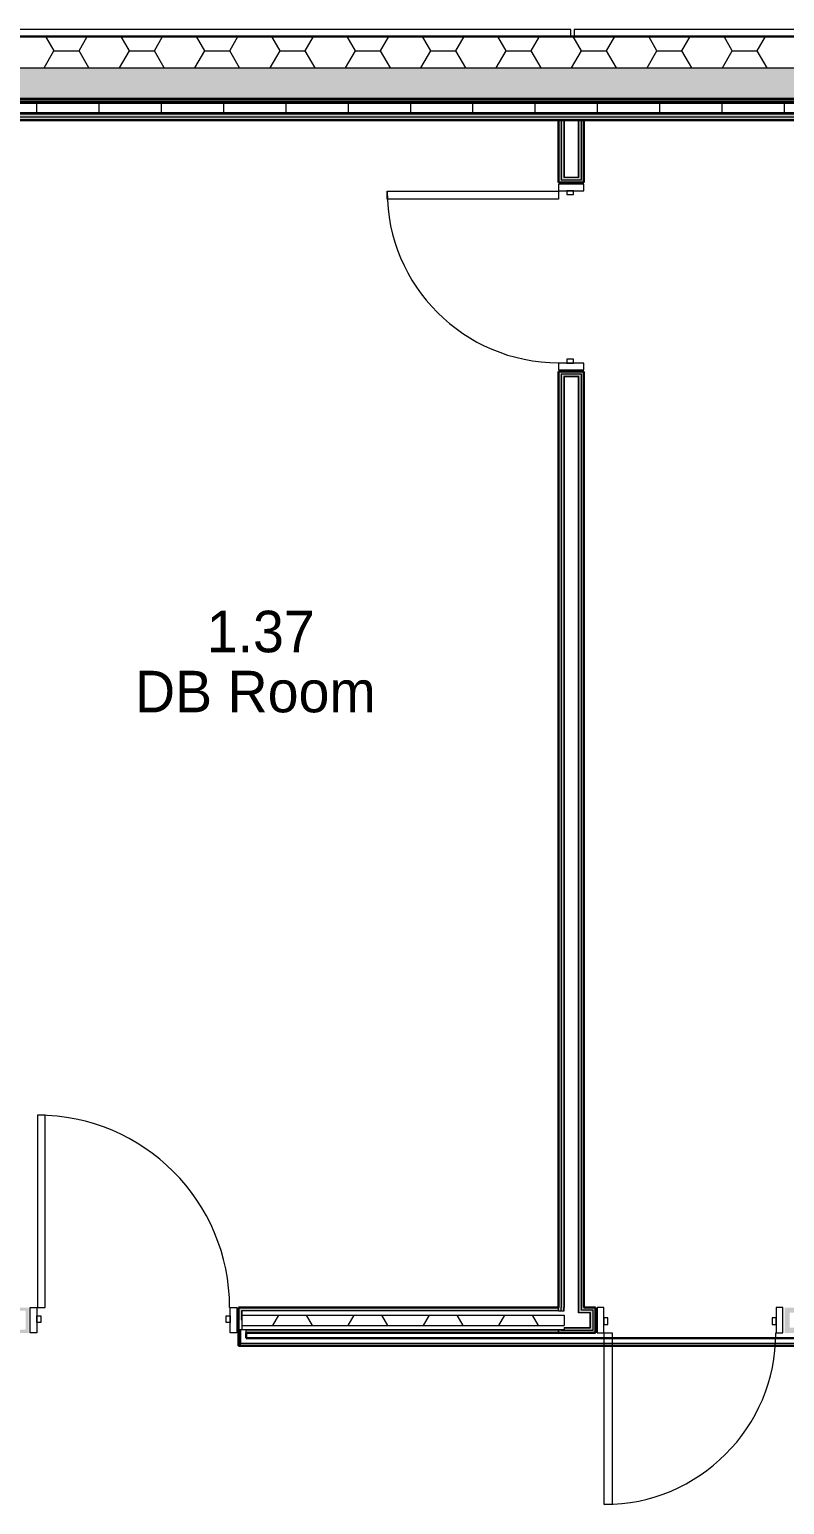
# Model space of a CAD drawing. Header units: millimetres. Extents: x 155920 to 295199, y -4084 to 97293.
# Drawn here: x 164936 to 168572, y 27581 to 34681 of the extents above; entities that cross this region are included whole.
import ezdxf

# ---------------------------------------------------------------- set-up
doc = ezdxf.new("R2010")
doc.units = ezdxf.units.MM
doc.header["$MEASUREMENT"] = 0
for name, color, linetype, lineweight in [('A-AREA-IDEN', 7, 'CONTINUOUS', 9), ('A-DOOR', 4, 'CONTINUOUS', 9), ('A-DOOR-FRAM', 4, 'CONTINUOUS', 18), ('A-GLAZ-CURT', 7, 'CONTINUOUS', 9), ('A-WALL', 7, 'CONTINUOUS', 9), ('A-WALL-PATT', 7, 'CONTINUOUS', 25), ('I-WALL', 7, 'CONTINUOUS', 9)]:
    doc.layers.add(name, color=color, linetype=linetype, lineweight=lineweight)
doc.styles.add('Century Gothic', font='GOTHIC.TTF', dxfattribs={"height": 200})

msp = doc.modelspace()

# ---------------------------------------------------------------- hatches: boundary and pattern name
at = {"layer": 'A-WALL-PATT', "lineweight": 9}
h = msp.add_hatch(color=256, dxfattribs=at)
h.paths.add_polyline_path([(230738.8, 34347.3), (230990.8, 34347.3), (230990.8, 34497.3), (229692.8, 34497.3), (229692.8, 34347.3), (230298.1, 34347.3)], flags=0)
h.paths.add_polyline_path([(220908.8, 34347.3), (220908.8, 34497.3), (202317.8, 34497.3), (202317.8, 34347.3), (220879.3, 34347.3)], flags=0)
h.paths.add_polyline_path([(199908.8, 34347.3), (199908.8, 34497.3), (197442.8, 34497.3), (197442.8, 34347.3), (199799.2, 34347.3)], flags=0)
h.paths.add_polyline_path([(194658.8, 34347.3), (194658.8, 34497.3), (192497.8, 34497.3), (192512, 34491.5), (192517.8, 34477.3), (192517.8, 34367.3), (192512, 34353.2), (192497.8, 34347.3), (194417.1, 34347.3)], flags=0)
h.paths.add_polyline_path([(192423.7, 34347.3), (192435, 34348.5), (192423.7, 34353.2), (192417.8, 34367.3), (192417.8, 34347.3)], flags=0)
h.paths.add_polyline_path([(190803, 34347.3), (190808.8, 34347.3), (190808.8, 34367.3), (190803, 34353.2), (190788.8, 34347.3), (190798.8, 34347.3)], flags=0)
h.paths.add_polyline_path([(190718.8, 34347.3), (190728.8, 34347.3), (190714.7, 34353.2), (190708.8, 34367.3), (190708.8, 34477.3), (190714.7, 34491.5), (190728.8, 34497.3), (187318, 34497.3), (187318, 34347.3), (190714.7, 34347.3)], flags=0)
h.paths.add_polyline_path([(183652.8, 34347.3), (185283.8, 34347.3), (185283.8, 34497.3), (159942.8, 34497.3), (159942.8, 34347.3), (183432.8, 34347.3)], flags=0)
h.paths.add_polyline_path([(157908.7, 34347.3), (157908.7, 34497.3), (156603.8, 34497.3), (156603.8, 34347.3), (157340, 34347.3)], flags=0)
h.paths.add_polyline_path([(192442.8, 34357.3), (192497.8, 34357.3), (192504.9, 34360.3), (192507.8, 34367.3), (192507.8, 34477.3), (192504.9, 34484.4), (192497.8, 34487.3), (192442.8, 34487.3), (192442.8, 34437.3), (192427.8, 34437.3), (192427.8, 34367.3), (192430.8, 34360.3), (192437.8, 34357.3)], flags=0)
h.paths.add_polyline_path([(190728.8, 34357.3), (190788.8, 34357.3), (190795.9, 34360.3), (190798.8, 34367.3), (190798.8, 34437.3), (190783.8, 34437.3), (190783.8, 34487.3), (190728.8, 34487.3), (190721.8, 34484.4), (190718.8, 34477.3), (190718.8, 34367.3), (190721.8, 34360.3)], flags=0)
at = {"layer": 'A-WALL-PATT', "lineweight": 5}
for points in [[(167674.4, 34260.3), (167674.4, 34275.3), (164814.4, 34275.3), (164814.4, 34260.3), (167506.3, 34260.3)], [(167674.4, 34245.3), (167674.4, 34260.3), (164814.4, 34260.3), (164814.4, 34245.3), (167506.3, 34245.3)], [(168656.4, 34260.3), (168656.4, 34275.3), (167674.4, 34275.3), (167674.4, 34260.3), (168104.3, 34260.3)], [(167674.4, 34245.3), (168656.4, 34245.3), (168656.4, 34260.3), (167674.4, 34260.3)]]:
    msp.add_hatch(color=256, dxfattribs=at).paths.add_polyline_path(points, flags=0)
h = msp.add_hatch(color=256, dxfattribs=at)
h.paths.add_polyline_path([(167484.4, 28419.8), (167496.9, 28419.8), (167496.9, 28422.3), (167484.4, 28422.3)], flags=0)
h.paths.add_polyline_path([(167484.4, 28514.3), (167496.9, 28514.3), (167496.9, 33022.8), (167545.4, 33022.8), (167545.4, 33035.3), (167484.4, 33035.3), (167484.4, 28516.8)], flags=0)
h.paths.add_polyline_path([(167545.4, 33945.3), (167545.4, 33957.8), (167496.9, 33957.8), (167496.9, 34245.3), (167484.4, 34245.3), (167484.4, 33945.3), (167506.3, 33945.3)], flags=0)
h = msp.add_hatch(color=256, dxfattribs=at)
h.paths.add_polyline_path([(167506.3, 28514.3), (167509.4, 28514.3), (167509.4, 33010.3), (167545.4, 33010.3), (167545.4, 33022.8), (167496.9, 33022.8), (167496.9, 28514.3)], flags=0)
h.paths.add_polyline_path([(167496.9, 33957.8), (167545.4, 33957.8), (167545.4, 33970.3), (167509.4, 33970.3), (167509.4, 34245.3), (167496.9, 34245.3)], flags=0)
at = {"layer": 'A-WALL-PATT', "lineweight": 9}
h = msp.add_hatch(color=256, dxfattribs=at)
h.paths.add_polyline_path([(167593.9, 28529.3), (167606.4, 28529.3), (167606.4, 33035.3), (167545.4, 33035.3), (167545.4, 33022.8), (167593.9, 33022.8), (167593.9, 28598.8)], flags=0)
h.paths.add_polyline_path([(167606.4, 33945.3), (167606.4, 34245.3), (167593.9, 34245.3), (167593.9, 33957.8), (167545.4, 33957.8), (167545.4, 33945.3)], flags=0)
at = {"layer": 'A-WALL-PATT', "lineweight": 5}
h = msp.add_hatch(color=256, dxfattribs=at)
h.paths.add_polyline_path([(167581.4, 28516.8), (167593.9, 28516.8), (167593.9, 33022.8), (167545.4, 33022.8), (167545.4, 33010.3), (167581.4, 33010.3), (167581.4, 28529.3)], flags=0)
h.paths.add_polyline_path([(167593.9, 33957.8), (167593.9, 34245.3), (167581.4, 34245.3), (167581.4, 33970.3), (167545.4, 33970.3), (167545.4, 33957.8)], flags=0)
h = msp.add_hatch(color=256, dxfattribs=at)
h.paths.add_polyline_path([(165941.9, 28468.3), (165956.9, 28468.3), (165956.9, 28514.3), (167484.4, 28514.3), (167484.4, 28529.3), (165941.9, 28529.3)], flags=0)
h.paths.add_polyline_path([(164587.9, 28468.3), (164587.9, 28514.3), (164707.4, 28514.3), (164707.4, 28529.3), (164572.9, 28529.3), (164572.9, 28468.3)], flags=0)
h.paths.add_polyline_path([(164931.9, 28468.3), (164931.9, 28529.3), (164799.4, 28529.3), (164799.4, 28514.3), (164916.9, 28514.3), (164916.9, 28468.3)], flags=0)
h.paths.add_polyline_path([(163547.9, 28468.3), (163562.9, 28468.3), (163562.9, 28529.3), (162164.4, 28529.3), (162164.4, 28514.3), (163547.9, 28514.3)], flags=0)
h = msp.add_hatch(color=256, dxfattribs=at)
h.paths.add_polyline_path([(167649.8, 28468.3), (167649.8, 28516.8), (167581.4, 28516.8), (167581.4, 28504.3), (167637.3, 28504.3), (167637.3, 28468.3)], flags=0)
h.paths.add_polyline_path([(168584.8, 28468.3), (168597.3, 28468.3), (168597.3, 28504.3), (168668.9, 28504.3), (168668.9, 28516.8), (168584.8, 28516.8)], flags=0)
h = msp.add_hatch(color=256, dxfattribs=at)
h.paths.add_polyline_path([(168572.3, 28468.3), (168584.8, 28468.3), (168584.8, 28516.8), (168656.4, 28516.8), (168656.4, 28529.3), (168572.3, 28529.3)], flags=0)
h.paths.add_polyline_path([(167649.8, 28468.3), (167662.3, 28468.3), (167662.3, 28529.3), (167593.9, 28529.3), (167593.9, 28516.8), (167649.8, 28516.8)], flags=0)
at = {"layer": 'A-WALL-PATT', "lineweight": 9}
h = msp.add_hatch(color=256, dxfattribs=at)
h.paths.add_polyline_path([(167484.4, 28407.3), (167484.4, 28422.3), (165979.4, 28422.3), (165979.4, 28407.3), (167356.8, 28407.3)], flags=0)
h.paths.add_polyline_path([(164931.9, 28407.3), (164931.9, 28468.3), (164916.9, 28468.3), (164916.9, 28422.3), (164587.9, 28422.3), (164587.9, 28468.3), (164572.9, 28468.3), (164572.9, 28407.3), (164815.2, 28407.3)], flags=0)
h.paths.add_polyline_path([(162423.2, 28407.3), (163562.9, 28407.3), (163562.9, 28468.3), (163547.9, 28468.3), (163547.9, 28422.3), (162164.4, 28422.3), (162164.4, 28407.3), (162273.7, 28407.3)], flags=0)
for points in [[(165954.4, 28344.3), (165954.4, 28423.3), (165941.9, 28423.3), (165941.9, 28344.3)], [(169497.6, 28344.3), (169497.6, 28356.8), (165954.4, 28356.8), (165954.4, 28344.3), (169300.4, 28344.3)]]:
    msp.add_hatch(color=256, dxfattribs=at).paths.add_polyline_path(points, flags=0)
h = msp.add_hatch(color=256, dxfattribs=at)
h.paths.add_polyline_path([(168752.4, 28407.3), (168765.9, 28407.3), (168765.9, 28419.8), (168584.8, 28419.8), (168584.8, 28468.3), (168572.3, 28468.3), (168572.3, 28407.3), (168702.3, 28407.3)], flags=0)
h.paths.add_polyline_path([(167509.4, 28407.3), (167662.3, 28407.3), (167662.3, 28468.3), (167649.8, 28468.3), (167649.8, 28419.8), (167484.4, 28419.8), (167484.4, 28407.3), (167506.3, 28407.3)], flags=0)
at = {"layer": 'A-WALL-PATT', "lineweight": 5}
h = msp.add_hatch(color=256, dxfattribs=at)
h.paths.add_polyline_path([(168702.3, 28419.8), (168752.4, 28419.8), (168752.4, 28432.3), (168597.3, 28432.3), (168597.3, 28468.3), (168584.8, 28468.3), (168584.8, 28419.8), (168656.4, 28419.8)], flags=0)
h.paths.add_polyline_path([(167496.9, 28419.8), (167509.4, 28419.8), (167509.4, 28422.3), (167496.9, 28422.3)], flags=0)
h.paths.add_polyline_path([(167510.4, 28419.8), (167649.8, 28419.8), (167649.8, 28468.3), (167637.3, 28468.3), (167637.3, 28432.3), (167510.4, 28432.3), (167510.4, 28423.3)], flags=0)

# ---------------------------------------------------------------- linework, layer by layer
at = {"layer": 'A-DOOR'}
for p, q in [((166658.4, 33865.3), (166658.4, 33903.3)), ((166658.4, 33903.3), (167484.4, 33903.3)), ((167484.4, 33903.3), (167484.4, 33865.3)), ((167484.4, 33865.3), (166658.4, 33865.3)), ((165011.9, 29455.3), (164973.9, 29455.3)), ((164973.9, 29455.3), (164973.9, 28529.3)), ((165011.9, 28529.3), (165011.9, 29455.3)), ((164973.9, 28529.3), (165011.9, 28529.3)), ((167704.3, 27581.3), (167704.3, 28407.3)), ((167704.3, 28407.3), (167742.3, 28407.3)), ((167742.3, 28407.3), (167742.3, 27581.3)), ((167742.3, 27581.3), (167704.3, 27581.3))]:
    msp.add_line(p, q, dxfattribs=at)
for centre, radius, start, end in [((167484.4, 33903.3), 826, 180, 270), ((164973.9, 28529.3), 926, 0, 90), ((167704.3, 28407.3), 826, 270, 0)]:
    msp.add_arc(centre, radius, start, end, dxfattribs=at)
at = {"layer": 'A-DOOR-FRAM', "lineweight": 20}
for p, q in [((167606.4, 33937.3), (167484.4, 33937.3)), ((167484.4, 33937.3), (167484.4, 33905.3)), ((167484.4, 33905.3), (167606.4, 33905.3)), ((167524.4, 33905.3), (167524.4, 33886.3)), ((167556.4, 33905.3), (167524.4, 33905.3)), ((167524.4, 33886.3), (167556.4, 33886.3)), ((167556.4, 33886.3), (167556.4, 33905.3)), ((167606.4, 33905.3), (167606.4, 33937.3)), ((167524.4, 33094.3), (167524.4, 33075.3)), ((167556.4, 33094.3), (167524.4, 33094.3)), ((167556.4, 33075.3), (167556.4, 33094.3)), ((167606.4, 33075.3), (167484.4, 33075.3)), ((167484.4, 33075.3), (167484.4, 33043.3)), ((167484.4, 33043.3), (167606.4, 33043.3)), ((167524.4, 33075.3), (167556.4, 33075.3)), ((167606.4, 33043.3), (167606.4, 33075.3)), ((164939.9, 28529.3), (164971.9, 28529.3)), ((164939.9, 28407.3), (164939.9, 28529.3)), ((164971.9, 28529.3), (164971.9, 28407.3)), ((164971.9, 28457.3), (164971.9, 28489.3)), ((164971.9, 28489.3), (164990.9, 28489.3)), ((164990.9, 28489.3), (164990.9, 28457.3)), ((165882.9, 28457.3), (165882.9, 28489.3)), ((165882.9, 28489.3), (165901.9, 28489.3)), ((165901.9, 28529.3), (165933.9, 28529.3)), ((165901.9, 28407.3), (165901.9, 28529.3)), ((165901.9, 28489.3), (165901.9, 28457.3)), ((165933.9, 28529.3), (165933.9, 28407.3)), ((167702.3, 28529.3), (167670.3, 28529.3)), ((167670.3, 28529.3), (167670.3, 28407.3)), ((167702.3, 28407.3), (167702.3, 28529.3)), ((167721.3, 28479.3), (167702.3, 28479.3)), ((167702.3, 28479.3), (167702.3, 28447.3)), ((167721.3, 28447.3), (167721.3, 28479.3)), ((168532.3, 28479.3), (168513.3, 28479.3)), ((168513.3, 28479.3), (168513.3, 28447.3)), ((168532.3, 28529.3), (168532.3, 28407.3)), ((168564.3, 28529.3), (168532.3, 28529.3)), ((168532.3, 28447.3), (168532.3, 28479.3)), ((168564.3, 28407.3), (168564.3, 28529.3)), ((164971.9, 28407.3), (164939.9, 28407.3)), ((164990.9, 28457.3), (164971.9, 28457.3)), ((165901.9, 28457.3), (165882.9, 28457.3)), ((165933.9, 28407.3), (165901.9, 28407.3)), ((167670.3, 28407.3), (167702.3, 28407.3)), ((167702.3, 28447.3), (167721.3, 28447.3)), ((168513.3, 28447.3), (168532.3, 28447.3)), ((168532.3, 28407.3), (168564.3, 28407.3))]:
    msp.add_line(p, q, dxfattribs=at)
at = {"layer": 'A-GLAZ-CURT', "lineweight": 20}
for p, q in [((167542.8, 34681.3), (164558.8, 34681.3)), ((167542.8, 34647.3), (167542.8, 34681.3)), ((170542.8, 34681.3), (167558.8, 34681.3)), ((167558.8, 34681.3), (167558.8, 34647.3)), ((164558.8, 34647.3), (167542.8, 34647.3)), ((167558.8, 34647.3), (170542.8, 34647.3))]:
    msp.add_line(p, q, dxfattribs=at)
at = {"layer": 'A-WALL', "lineweight": 30}
for p, q in [((185283.8, 34647.3), (159942.8, 34647.3)), ((162228.9, 34347.3), (183432.8, 34347.3)), ((167484.4, 28529.3), (165941.9, 28529.3)), ((165941.9, 28529.3), (165941.9, 28423.3)), ((165941.9, 28423.3), (165941.9, 28407.3)), ((165979.4, 28407.3), (167484.4, 28407.3))]:
    msp.add_line(p, q, dxfattribs=at)
at = {"layer": 'A-WALL'}
for p, q in [((159942.8, 34497.3), (185283.8, 34497.3)), ((164814.4, 34337.3), (167674.4, 34337.3)), ((164814.4, 34331.3), (167674.4, 34331.3)), ((167674.4, 34337.3), (168656.4, 34337.3)), ((167674.4, 34331.3), (168656.4, 34331.3)), ((164814.4, 34281.3), (167674.4, 34281.3)), ((164814.4, 34275.3), (167674.4, 34275.3)), ((164814.4, 34260.3), (167674.4, 34260.3)), ((167496.9, 34245.3), (167496.9, 33957.8)), ((167509.4, 34245.3), (167509.4, 33970.3)), ((167510.4, 34245.3), (167510.4, 33971.3)), ((167580.4, 33971.3), (167580.4, 34245.3)), ((167581.4, 33970.3), (167581.4, 34245.3)), ((167593.9, 33957.8), (167593.9, 34245.3)), ((167674.4, 34281.3), (168656.4, 34281.3)), ((167674.4, 34275.3), (168656.4, 34275.3)), ((167674.4, 34260.3), (168656.4, 34260.3)), ((167496.9, 33957.8), (167545.4, 33957.8)), ((167509.4, 33970.3), (167545.4, 33970.3)), ((167510.4, 33971.3), (167545.4, 33971.3)), ((167545.4, 33971.3), (167580.4, 33971.3)), ((167545.4, 33970.3), (167581.4, 33970.3)), ((167545.4, 33957.8), (167593.9, 33957.8)), ((167496.9, 33022.8), (167496.9, 28529.3)), ((167545.4, 33022.8), (167496.9, 33022.8)), ((167593.9, 33022.8), (167545.4, 33022.8)), ((167593.9, 28529.3), (167593.9, 33022.8)), ((167509.4, 33010.3), (167509.4, 28529.3)), ((167545.4, 33010.3), (167509.4, 33010.3)), ((167510.4, 33009.3), (167510.4, 28529.3)), ((167545.4, 33009.3), (167510.4, 33009.3)), ((167581.4, 33010.3), (167545.4, 33010.3)), ((167580.4, 33009.3), (167545.4, 33009.3)), ((167580.4, 28529.3), (167580.4, 33009.3)), ((167581.4, 28529.3), (167581.4, 33010.3)), ((165956.9, 28514.3), (165956.9, 28468.3)), ((167484.4, 28514.3), (165956.9, 28514.3)), ((167484.4, 28513.3), (165957.9, 28513.3)), ((165957.9, 28513.3), (165957.9, 28493.3)), ((165957.9, 28493.3), (167484.4, 28493.3)), ((165957.9, 28493.3), (165957.9, 28468.3)), ((167484.4, 28516.8), (167484.4, 28529.3)), ((167484.4, 28514.3), (167484.4, 28516.8)), ((167484.4, 28514.3), (167496.9, 28514.3)), ((167484.4, 28513.3), (167509.4, 28513.3)), ((167484.4, 28493.3), (167510.4, 28493.3)), ((167496.9, 28514.3), (167496.9, 28529.3)), ((167496.9, 28514.3), (167509.4, 28514.3)), ((167509.4, 28514.3), (167509.4, 28529.3)), ((167509.4, 28513.3), (167510.4, 28513.3)), ((167510.4, 28513.3), (167510.4, 28529.3)), ((167510.4, 28493.3), (167510.4, 28443.3)), ((167580.4, 28504.3), (167580.4, 28529.3)), ((167580.4, 28503.3), (167580.4, 28504.3)), ((167636.3, 28503.3), (167580.4, 28503.3)), ((167581.4, 28516.8), (167581.4, 28529.3)), ((167581.4, 28504.3), (167581.4, 28516.8)), ((167637.3, 28504.3), (167581.4, 28504.3)), ((167593.9, 28516.8), (167593.9, 28529.3)), ((167649.8, 28516.8), (167593.9, 28516.8)), ((167636.3, 28468.3), (167636.3, 28503.3)), ((167637.3, 28468.3), (167637.3, 28504.3)), ((167649.8, 28468.3), (167649.8, 28516.8)), ((165954.4, 28407.3), (165954.4, 28423.3)), ((165954.4, 28356.8), (165954.4, 28407.3)), ((165957.9, 28468.3), (165957.9, 28443.3)), ((165957.9, 28443.3), (165957.9, 28423.3)), ((165957.9, 28443.3), (167484.4, 28443.3)), ((165957.9, 28423.3), (165979.4, 28423.3)), ((165957.9, 28423.3), (165979.4, 28423.3)), ((165979.4, 28423.3), (167484.4, 28423.3)), ((165979.4, 28422.3), (165979.4, 28423.3)), ((165979.4, 28422.3), (167484.4, 28422.3)), ((165979.4, 28407.3), (165979.4, 28422.3)), ((167484.4, 28443.3), (167510.4, 28443.3)), ((167484.4, 28423.3), (167509.4, 28423.3)), ((167484.4, 28419.8), (167484.4, 28422.3)), ((167484.4, 28422.3), (167496.9, 28422.3)), ((167484.4, 28407.3), (167484.4, 28419.8)), ((167484.4, 28419.8), (167484.4, 28407.3)), ((167496.9, 28422.3), (167509.4, 28422.3)), ((167496.9, 28419.8), (167496.9, 28422.3)), ((167496.9, 28419.8), (167509.4, 28419.8)), ((167509.4, 28423.3), (167509.4, 28422.3)), ((167509.4, 28423.3), (167510.4, 28423.3)), ((167509.4, 28419.8), (167510.4, 28419.8)), ((167510.4, 28433.3), (167510.4, 28432.3)), ((167510.4, 28433.3), (167636.3, 28433.3)), ((167510.4, 28432.3), (167510.4, 28423.3)), ((167510.4, 28432.3), (167637.3, 28432.3)), ((167510.4, 28419.8), (167649.8, 28419.8)), ((167636.3, 28433.3), (167636.3, 28468.3)), ((167637.3, 28432.3), (167637.3, 28468.3)), ((167649.8, 28419.8), (167649.8, 28468.3)), ((165979.4, 28356.8), (165954.4, 28356.8)), ((169485.1, 28356.8), (165979.4, 28356.8))]:
    msp.add_line(p, q, dxfattribs=at)
at = {"layer": 'A-WALL-PATT', "linetype": 'Continuous', "lineweight": 9}
for p, q in [((165006.7, 34497.3), (165054, 34579.2)), ((165054.1, 34579.2), (165014.7, 34647.3)), ((165054, 34579.3), (165175, 34579.3)), ((165054, 34579.2), (165054, 34579.2)), ((165054, 34579.2), (165054, 34579.2)), ((165174.9, 34579.2), (165214.3, 34647.3)), ((165222.3, 34497.3), (165175, 34579.2)), ((165369.6, 34497.3), (165416.9, 34579.2)), ((165417, 34579.2), (165377.6, 34647.3)), ((165416.9, 34579.3), (165537.9, 34579.3)), ((165416.9, 34579.2), (165416.9, 34579.2)), ((165416.9, 34579.2), (165416.9, 34579.2)), ((165537.8, 34579.2), (165577.2, 34647.3)), ((165585.2, 34497.3), (165537.9, 34579.2)), ((165732.5, 34497.3), (165779.8, 34579.2)), ((165779.9, 34579.2), (165740.5, 34647.3)), ((165779.8, 34579.3), (165900.8, 34579.3)), ((165779.8, 34579.2), (165779.8, 34579.2)), ((165779.8, 34579.2), (165779.8, 34579.2)), ((165900.7, 34579.2), (165940.1, 34647.3)), ((165948.1, 34497.3), (165900.8, 34579.2)), ((166095.4, 34497.3), (166142.7, 34579.2)), ((166142.8, 34579.2), (166103.4, 34647.3)), ((166142.7, 34579.3), (166263.7, 34579.3)), ((166142.7, 34579.2), (166142.7, 34579.2)), ((166142.7, 34579.2), (166142.7, 34579.2)), ((166263.6, 34579.2), (166303, 34647.3)), ((166311, 34497.3), (166263.7, 34579.2)), ((166458.3, 34497.3), (166505.6, 34579.2)), ((166505.7, 34579.2), (166466.3, 34647.3)), ((166505.6, 34579.3), (166626.6, 34579.3)), ((166505.6, 34579.2), (166505.6, 34579.2)), ((166505.6, 34579.2), (166505.6, 34579.2)), ((166626.5, 34579.2), (166665.9, 34647.3)), ((166673.9, 34497.3), (166626.6, 34579.2)), ((166821.2, 34497.3), (166868.5, 34579.2)), ((166868.6, 34579.2), (166829.2, 34647.3)), ((166868.5, 34579.3), (166989.5, 34579.3)), ((166868.5, 34579.2), (166868.5, 34579.2)), ((166868.5, 34579.2), (166868.5, 34579.2)), ((166989.5, 34579.2), (167028.8, 34647.3)), ((167036.8, 34497.3), (166989.5, 34579.2)), ((167184.1, 34497.3), (167231.4, 34579.2)), ((167231.5, 34579.2), (167192.1, 34647.3)), ((167231.4, 34579.3), (167352.4, 34579.3)), ((167231.4, 34579.2), (167231.4, 34579.2)), ((167231.4, 34579.2), (167231.4, 34579.2)), ((167352.4, 34579.2), (167391.7, 34647.3)), ((167399.7, 34497.3), (167352.4, 34579.2)), ((167547, 34497.3), (167594.3, 34579.2)), ((167594.4, 34579.2), (167555, 34647.3)), ((167594.3, 34579.3), (167715.3, 34579.3)), ((167594.3, 34579.2), (167594.3, 34579.2)), ((167594.3, 34579.2), (167594.3, 34579.2)), ((167715.3, 34579.2), (167754.6, 34647.3)), ((167762.6, 34497.3), (167715.3, 34579.2)), ((167909.9, 34497.3), (167957.2, 34579.2)), ((167957.3, 34579.2), (167917.9, 34647.3)), ((167957.2, 34579.3), (168078.2, 34579.3)), ((167957.2, 34579.2), (167957.2, 34579.2)), ((167957.2, 34579.2), (167957.2, 34579.2)), ((168078.2, 34579.2), (168117.5, 34647.3)), ((168125.5, 34497.3), (168078.2, 34579.2)), ((168272.8, 34497.3), (168320.1, 34579.2)), ((168320.2, 34579.2), (168280.9, 34647.3)), ((168320.1, 34579.3), (168441.1, 34579.3)), ((168320.1, 34579.2), (168320.1, 34579.2)), ((168320.1, 34579.2), (168320.1, 34579.2)), ((168441.1, 34579.2), (168480.4, 34647.3)), ((168488.4, 34497.3), (168441.1, 34579.2)), ((164814.4, 34327.3), (167674.4, 34327.3)), ((164971.8, 34281.3), (164971.8, 34331.3)), ((165271.8, 34281.3), (165271.8, 34331.3)), ((165571.8, 34281.3), (165571.8, 34331.3)), ((165871.8, 34281.3), (165871.8, 34331.3)), ((166171.8, 34281.3), (166171.8, 34331.3)), ((166471.8, 34281.3), (166471.8, 34331.3)), ((166771.8, 34281.3), (166771.8, 34331.3)), ((167071.8, 34281.3), (167071.8, 34331.3)), ((167371.8, 34281.3), (167371.8, 34331.3)), ((167671.8, 34281.3), (167671.8, 34331.3)), ((167674.4, 34327.3), (168656.4, 34327.3)), ((167971.8, 34281.3), (167971.8, 34331.3)), ((168271.8, 34281.3), (168271.8, 34331.3)), ((168571.8, 34281.3), (168571.8, 34331.3)), ((166108.2, 28443.3), (166137.1, 28493.3)), ((166298.2, 28443.3), (166269.4, 28493.3)), ((166471.1, 28443.3), (166500, 28493.3)), ((166661.1, 28443.3), (166632.3, 28493.3)), ((166834, 28443.3), (166862.9, 28493.3)), ((167024, 28443.3), (166995.2, 28493.3)), ((167196.9, 28443.3), (167225.8, 28493.3)), ((167386.9, 28443.3), (167358.1, 28493.3))]:
    msp.add_line(p, q, dxfattribs=at)
at = {"layer": 'I-WALL', "lineweight": 30}
for p, q in [((167674.4, 34347.3), (164814.4, 34347.3)), ((168656.4, 34347.3), (167674.4, 34347.3)), ((164814.4, 34245.3), (167674.4, 34245.3)), ((167606.4, 34245.3), (167484.4, 34245.3)), ((167484.4, 34245.3), (167484.4, 33945.3)), ((167606.4, 33945.3), (167606.4, 34245.3)), ((167674.4, 34245.3), (168656.4, 34245.3)), ((167484.4, 33945.3), (167606.4, 33945.3)), ((167606.4, 33035.3), (167484.4, 33035.3)), ((167484.4, 33035.3), (167484.4, 28529.3)), ((167606.4, 28529.3), (167606.4, 33035.3)), ((167662.3, 28529.3), (167606.4, 28529.3)), ((167662.3, 28407.3), (167662.3, 28529.3)), ((165941.9, 28407.3), (165941.9, 28344.3)), ((165979.4, 28381.8), (165979.4, 28407.3)), ((167484.4, 28407.3), (167662.3, 28407.3)), ((165941.9, 28344.3), (165954.4, 28344.3)), ((165954.4, 28344.3), (165979.4, 28344.3)), ((169460.1, 28381.8), (165979.4, 28381.8)), ((165979.4, 28344.3), (169497.6, 28344.3))]:
    msp.add_line(p, q, dxfattribs=at)
at = {"layer": 'I-WALL'}
for p, q in [((165941.9, 28423.3), (165954.4, 28423.3)), ((165954.4, 28423.3), (165957.9, 28423.3))]:
    msp.add_line(p, q, dxfattribs=at)

# ---------------------------------------------------------------- texts
at = {"layer": 'A-AREA-IDEN', "style": 'Century Gothic'}
for s, p in [('1.37', (165789.3, 31683.5)), ('DB Room', (165444, 31394.5))]:
    msp.add_text(s, height=200, dxfattribs=at).set_placement(p)

doc.saveas('drawing.dxf')
